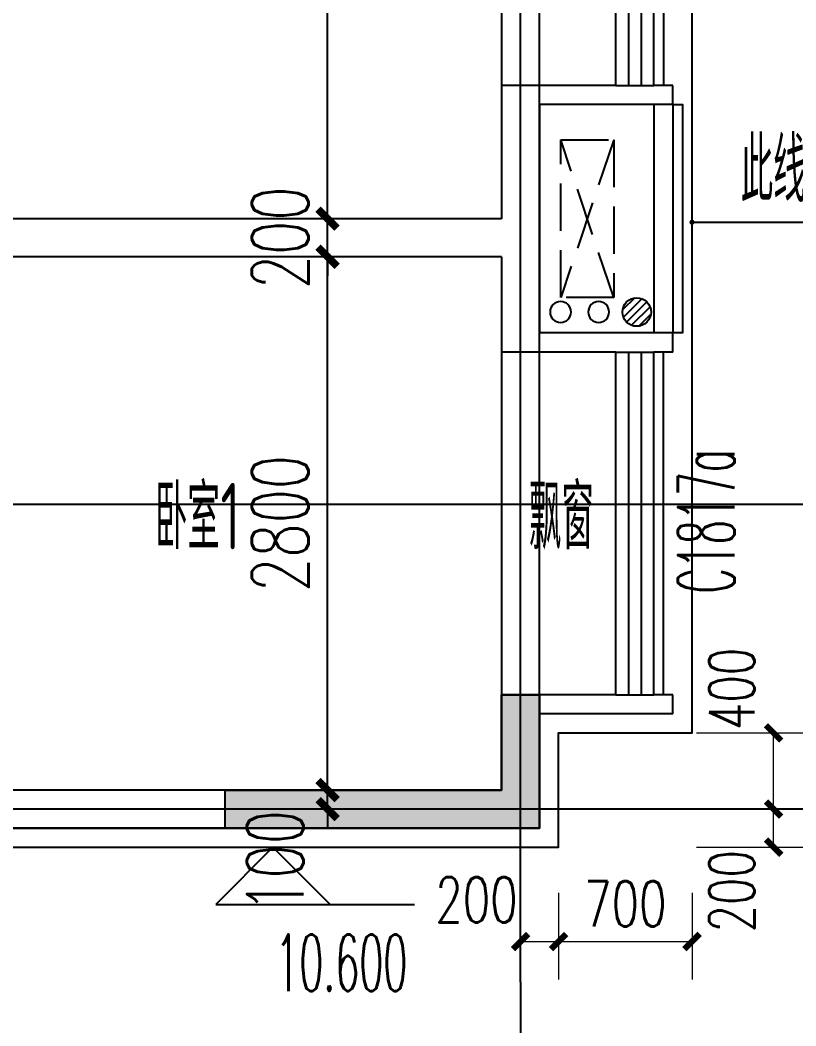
# Model space of a CAD drawing. Extents: x -59851 to 653804, y -249523 to 437614.
# Drawn here: x 1260 to 5331, y 65668 to 70948 of the extents above; entities that cross this region are included whole.
import ezdxf

# ---------------------------------------------------------------- set-up
doc = ezdxf.new("R2010")
doc.units = 0
doc.header["$LTSCALE"] = 1000
doc.header["$MEASUREMENT"] = 0
doc.linetypes.add('DASH', pattern=[0.35, 0.25, -0.1])
for name, color, linetype in [('_S-YS(雨水管)', 3, 'Continuous'), ('_S-空调立管', 7, 'Continuous'), ('A-看线', 105, 'Continuous'), ('A-空调室外机', 5, 'DASH'), ('A-第三道尺寸线', 105, 'Continuous'), ('A-线脚看线', 9, 'Continuous'), ('AXIS', 3, 'Continuous'), ('DIM_ELEV', 3, 'Continuous'), ('DIM_LEAD', 3, 'Continuous'), ('DOTE', 16, 'Continuous'), ('mianji', 6, 'Continuous'), ('NL', 5, 'Continuous'), ('PUB_HATCH', 8, 'Continuous'), ('PUB_TEXT', 7, 'Continuous'), ('WALL', 2, 'Continuous'), ('WINDOW', 4, 'Continuous'), ('WINDOW_TEXT', 7, 'Continuous'), ('剪力墙', 6, 'Continuous'), ('栏杆', 142, 'Continuous')]:
    doc.layers.add(name, color=color, linetype=linetype)
doc.layers.add('A-area(算半面积)', color=23, linetype='Continuous', plot=False)
doc.layers.add('A-第四道尺寸线(线脚尺寸)', color=105, linetype='Continuous', lineweight=5)
doc.styles.add('_TCH_DIM', font='SIMPLEX.shx', dxfattribs={"width": 0.7, "bigfont": 'GBCBIG.shx'})
doc.styles.add('_TCH_DIM_T3', font='SIMPLEX.shx', dxfattribs={"width": 0.705882, "bigfont": 'GBCBIG.shx'})
doc.styles.add('_TCH_WINDOW', font='SIMPLEX.shx', dxfattribs={"width": 0.7, "height": 3.5, "bigfont": 'GBCBIG.shx'})
doc.styles.get("Standard").update_dxf_attribs({"font": 'gbenor.shx', "width": 0.7, "bigfont": 'gbcbig.shx'})
doc.dimstyles.new('_TCH_ARCH&&100', dxfattribs={"dimtxt": 297.5, "dimasz": 100, "dimexe": 250, "dimexo": 300, "dimgap": 100, "dimtad": 1, "dimdec": 0, "dimzin": 0, "dimdsep": 46, "dimtxsty": '_TCH_DIM_T3', "dimblk": 'ARCHTICK', "dimcen": 0.09, "dimclrt": 7, "dimazin": 2, "dimtfac": 1, "dimtdec": 0, "dimtix": 1, "dimtmove": 2, "dimatfit": 3, "dimfxl": 0, "dimtolj": 1, "dimtzin": 0, "dimarcsym": 0})
doc.dimstyles.new('_TCH_ARCH&&80', dxfattribs={"dimtxt": 238, "dimasz": 80, "dimexe": 200, "dimexo": 240, "dimgap": 80, "dimtad": 1, "dimdec": 0, "dimzin": 0, "dimdsep": 46, "dimtxsty": '_TCH_DIM_T3', "dimblk": 'ARCHTICK', "dimcen": 0.09, "dimclrt": 7, "dimazin": 2, "dimtfac": 1, "dimtdec": 0, "dimtix": 1, "dimtmove": 2, "dimatfit": 3, "dimfxl": 0, "dimtolj": 1, "dimtzin": 0, "dimarcsym": 0})

# ---------------------------------------------------------------- blocks, each defined once
blk = doc.blocks.new('fdsfdsgfdsgb')
at = {"layer": 'mianji'}
blk.add_lwpolyline([(-208608.2, 137588.3), (-164208.2, 137588.3), (-164208.2, 135988.3), (-160408.2, 135988.3), (-160408.2, 146388.3), (-164608.2, 146388.3), (-164608.2, 147288.3), (-163408.2, 147288.3), (-163408.2, 150388.3), (-162808.2, 150388.3), (-162808.2, 157888.3), (-172908.2, 157888.3), (-172908.2, 155088.3), (-184508.2, 155088.3)], dxfattribs=at)
blk = doc.blocks.new('zhouxianssceng0329')
at = {"layer": 'DOTE'}
for p, q in [((3886.3, 132089.9), (3886.3, 156469.4)), ((5501.3, 134598.2), (-44988.6, 134598.2)), ((5501.3, 132998.2), (-44988.6, 132998.2))]:
    blk.add_line(p, q, dxfattribs=at)
blk = doc.blocks.new('jgjlq030328')
at = {"layer": 'PUB_HATCH'}
blk.add_hatch(color=256, dxfattribs=at).paths.add_polyline_path([(-242335, 7111.9), (-242335, 6411.9), (-243985, 6411.9), (-243985, 6611.9), (-242535, 6611.9), (-242535, 7111.9)])
at = {"layer": '剪力墙'}
blk.add_lwpolyline([(-242335, 7111.9), (-242335, 6411.9), (-243985, 6411.9), (-243985, 6611.9), (-242535, 6611.9), (-242535, 7111.9)], close=True, dxfattribs=at)
blk = doc.blocks.new('ktswaj')
at = {"linetype": 'DASH'}
blk.add_lwpolyline([(15990.1, 179082.6), (15990.1, 178253.3), (16268.4, 178253.3), (16268.4, 179082.6)], close=True, dxfattribs=at)
for points in [[(15990.1, 179082.6), (16268.4, 178253.3)], [(15990.1, 178253.3), (16268.4, 179082.6)]]:
    blk.add_lwpolyline(points, dxfattribs=at)
blk = doc.blocks.new('$TCHSYS$WIN2D')
for p, q in [((-0.5, 0.5), (0.5, 0.5)), ((-0.5, 0.5), (-0.5, -0.5)), ((0.5, 0.5), (0.5, -0.5)), ((0.5, 0.1667), (-0.5, 0.1667)), ((0.5, -0.1667), (-0.5, -0.1667)), ((-0.5, -0.5), (0.5, -0.5))]:
    blk.add_line(p, q)
blk = doc.blocks.new('_ArchTick')
at = {"color": 0, "linetype": 'ByBlock', "const_width": 0.4}
blk.add_lwpolyline([(-0.5, -0.5), (0.5, 0.5)], dxfattribs=at)
blk = doc.blocks.new('*D793')
at = {"layer": 'A-第三道尺寸线', "color": 0, "lineweight": -2, "transparency": 16777216}
for p, q in [((93649.2, 159134.8), (93649.2, 159234.8)), ((93973, 159134.8), (93399.2, 159134.8)), ((93649.2, 159034.8), (93649.2, 159134.8)), ((93973, 159034.8), (93399.2, 159034.8)), ((93649.2, 159034.8), (93649.2, 158934.8))]:
    blk.add_line(p, q, dxfattribs=at)
at = {"layer": 'Defpoints', "color": 0, "transparency": 16777216}
for p in [(93649.2, 159134.8), (94273, 159134.8), (94273, 159034.8)]:
    blk.add_point(p, dxfattribs=at)
at = {"layer": 'A-第三道尺寸线', "color": 0, "lineweight": -2, "transparency": 16777216, "xscale": 100, "yscale": 100, "zscale": 100}
for p, rotation in [((93649.2, 159134.8), 270), ((93649.2, 159034.8), 90)]:
    blk.add_blockref('_ArchTick', p, dxfattribs=dict(at, rotation=rotation))
at = {"layer": 'A-第三道尺寸线', "color": 7, "transparency": 16777216, "insert": (93374.2, 158759.8), "char_height": 297.5, "attachment_point": 5, "rotation": 90, "style": '_TCH_DIM_T3'}
blk.add_mtext('\\A1;100', dxfattribs=at)
blk = doc.blocks.new('*D794')
at = {"layer": 'A-第三道尺寸线', "color": 0, "lineweight": -2, "transparency": 16777216}
for p, q in [((93973, 161934.8), (93399.2, 161934.8)), ((93649.2, 159134.8), (93649.2, 161934.8)), ((93973, 159134.8), (93399.2, 159134.8))]:
    blk.add_line(p, q, dxfattribs=at)
at = {"layer": 'Defpoints', "color": 0, "transparency": 16777216}
for p in [(93649.2, 161934.8), (94273, 161934.8), (94273, 159134.8)]:
    blk.add_point(p, dxfattribs=at)
at = {"layer": 'A-第三道尺寸线', "color": 0, "lineweight": -2, "transparency": 16777216, "xscale": 100, "yscale": 100, "zscale": 100}
for p, rotation in [((93649.2, 161934.8), 90), ((93649.2, 159134.8), 270)]:
    blk.add_blockref('_ArchTick', p, dxfattribs=dict(at, rotation=rotation))
at = {"layer": 'A-第三道尺寸线', "color": 7, "transparency": 16777216, "insert": (93400.5, 160534.8), "char_height": 297.5, "attachment_point": 5, "rotation": 90, "style": '_TCH_DIM_T3'}
blk.add_mtext('\\A1;2800', dxfattribs=at)
blk = doc.blocks.new('*D795')
at = {"layer": 'A-第三道尺寸线', "color": 0, "lineweight": -2, "transparency": 16777216}
for p, q in [((93649.2, 162134.8), (93649.2, 162234.8)), ((93973, 162134.8), (93399.2, 162134.8)), ((93649.2, 161934.8), (93649.2, 162134.8)), ((93973, 161934.8), (93399.2, 161934.8)), ((93649.2, 161934.8), (93649.2, 161834.8))]:
    blk.add_line(p, q, dxfattribs=at)
at = {"layer": 'Defpoints', "color": 0, "transparency": 16777216}
for p in [(93649.2, 162134.8), (94273, 162134.8), (94273, 161934.8)]:
    blk.add_point(p, dxfattribs=at)
at = {"layer": 'A-第三道尺寸线', "color": 0, "lineweight": -2, "transparency": 16777216, "xscale": 100, "yscale": 100, "zscale": 100}
for p, rotation in [((93649.2, 162134.8), 270), ((93649.2, 161934.8), 90)]:
    blk.add_blockref('_ArchTick', p, dxfattribs=dict(at, rotation=rotation))
at = {"layer": 'A-第三道尺寸线', "color": 7, "transparency": 16777216, "insert": (93400.5, 162034.8), "char_height": 297.5, "attachment_point": 5, "rotation": 90, "style": '_TCH_DIM_T3'}
blk.add_mtext('\\A1;200', dxfattribs=at)
blk = doc.blocks.new('*D796')
at = {"layer": 'A-第三道尺寸线', "color": 0, "lineweight": -2, "transparency": 16777216}
for p, q in [((93973, 165334.8), (93399.2, 165334.8)), ((93649.2, 162134.8), (93649.2, 165334.8)), ((93973, 162134.8), (93399.2, 162134.8))]:
    blk.add_line(p, q, dxfattribs=at)
at = {"layer": 'Defpoints', "color": 0, "transparency": 16777216}
for p in [(93649.2, 165334.8), (94273, 165334.8), (94273, 162134.8)]:
    blk.add_point(p, dxfattribs=at)
at = {"layer": 'A-第三道尺寸线', "color": 0, "lineweight": -2, "transparency": 16777216, "xscale": 100, "yscale": 100, "zscale": 100}
for p, rotation in [((93649.2, 165334.8), 90), ((93649.2, 162134.8), 270)]:
    blk.add_blockref('_ArchTick', p, dxfattribs=dict(at, rotation=rotation))
at = {"layer": 'A-第三道尺寸线', "color": 7, "transparency": 16777216, "insert": (93400.5, 163734.8), "char_height": 297.5, "attachment_point": 5, "rotation": 90, "style": '_TCH_DIM_T3'}
blk.add_mtext('\\A1;3200', dxfattribs=at)
blk = doc.blocks.new('ssxianjiao0329')
at = {"layer": 'A-线脚看线'}
for points in [[(4636.3, 138598.2), (4636.3, 136798.2)], [(4686.3, 136698.2), (4736.3, 136698.2), (4736.3, 135498.2), (4686.3, 135498.2)], [(4636.3, 133598.2), (4636.3, 135398.2)]]:
    blk.add_lwpolyline(points, dxfattribs=at)
blk = doc.blocks.new('*D386')
at = {"layer": 'A-第四道尺寸线(线脚尺寸)', "color": 0, "lineweight": -2, "transparency": 16777216}
for p, q in [((4809.2, 73998.2), (5414.6, 73998.2)), ((5214.6, 73598.2), (5214.6, 73998.2)), ((4809.2, 73598.2), (5414.6, 73598.2))]:
    blk.add_line(p, q, dxfattribs=at)
at = {"layer": 'Defpoints', "color": 0, "transparency": 16777216}
for p in [(4569.2, 73998.2), (5214.6, 73998.2), (4569.2, 73598.2)]:
    blk.add_point(p, dxfattribs=at)
at = {"layer": 'A-第四道尺寸线(线脚尺寸)', "color": 0, "lineweight": -2, "transparency": 16777216, "xscale": 80, "yscale": 80, "zscale": 80}
for p, rotation in [((5214.6, 73998.2), 90), ((5214.6, 73598.2), 270)]:
    blk.add_blockref('_ArchTick', p, dxfattribs=dict(at, rotation=rotation))
at = {"layer": 'A-第四道尺寸线(线脚尺寸)', "color": 7, "transparency": 16777216, "insert": (4994.6, 74229.4), "char_height": 238, "attachment_point": 5, "rotation": 90, "style": '_TCH_DIM_T3'}
blk.add_mtext('\\A1;400', dxfattribs=at)
blk = doc.blocks.new('*D387')
at = {"layer": 'A-第四道尺寸线(线脚尺寸)', "color": 0, "lineweight": -2, "transparency": 16777216}
for p, q in [((4809.2, 73598.2), (5414.6, 73598.2)), ((5214.6, 73398.2), (5214.6, 73598.2)), ((4809.2, 73398.2), (5414.6, 73398.2))]:
    blk.add_line(p, q, dxfattribs=at)
at = {"layer": 'Defpoints', "color": 0, "transparency": 16777216}
for p in [(4569.2, 73598.2), (5214.6, 73598.2), (4569.2, 73398.2)]:
    blk.add_point(p, dxfattribs=at)
at = {"layer": 'A-第四道尺寸线(线脚尺寸)', "color": 0, "lineweight": -2, "transparency": 16777216, "xscale": 80, "yscale": 80, "zscale": 80}
for p, rotation in [((5214.6, 73598.2), 90), ((5214.6, 73398.2), 270)]:
    blk.add_blockref('_ArchTick', p, dxfattribs=dict(at, rotation=rotation))
at = {"layer": 'A-第四道尺寸线(线脚尺寸)', "color": 7, "transparency": 16777216, "insert": (4994.6, 73167), "char_height": 238, "attachment_point": 5, "rotation": 90, "style": '_TCH_DIM_T3'}
blk.add_mtext('\\A1;200', dxfattribs=at)
blk = doc.blocks.new('*D388')
at = {"layer": 'A-第四道尺寸线(线脚尺寸)', "color": 0, "lineweight": -2, "transparency": 16777216}
for p, q in [((4086.3, 73158.2), (4086.3, 72702.9)), ((4786.3, 73158.2), (4786.3, 72702.9)), ((4086.3, 72902.9), (4786.3, 72902.9))]:
    blk.add_line(p, q, dxfattribs=at)
at = {"layer": 'Defpoints', "color": 0, "transparency": 16777216}
for p in [(4086.3, 73398.2), (4786.3, 73398.2), (4786.3, 72902.9)]:
    blk.add_point(p, dxfattribs=at)
at = {"layer": 'A-第四道尺寸线(线脚尺寸)', "color": 0, "lineweight": -2, "transparency": 16777216, "xscale": 80, "yscale": 80, "zscale": 80, "rotation": 180}
blk.add_blockref('_ArchTick', (4086.3, 72902.9), dxfattribs=at)
at = {"layer": 'A-第四道尺寸线(线脚尺寸)', "color": 0, "lineweight": -2, "transparency": 16777216, "xscale": 80, "yscale": 80, "zscale": 80}
blk.add_blockref('_ArchTick', (4786.3, 72902.9), dxfattribs=at)
at = {"layer": 'A-第四道尺寸线(线脚尺寸)', "color": 7, "transparency": 16777216, "insert": (4436.3, 73101.9), "char_height": 238, "attachment_point": 5, "style": '_TCH_DIM_T3'}
blk.add_mtext('\\A1;700', dxfattribs=at)
blk = doc.blocks.new('*D389')
at = {"layer": 'A-第四道尺寸线(线脚尺寸)', "color": 0, "lineweight": -2, "transparency": 16777216}
for p, q in [((3886.3, 73158.2), (3886.3, 72702.9)), ((4086.3, 73158.2), (4086.3, 72702.9)), ((3886.3, 72902.9), (4086.3, 72902.9))]:
    blk.add_line(p, q, dxfattribs=at)
at = {"layer": 'Defpoints', "color": 0, "transparency": 16777216}
for p in [(3886.3, 73398.2), (4086.3, 73398.2), (4086.3, 72902.9)]:
    blk.add_point(p, dxfattribs=at)
at = {"layer": 'A-第四道尺寸线(线脚尺寸)', "color": 0, "lineweight": -2, "transparency": 16777216, "xscale": 80, "yscale": 80, "zscale": 80, "rotation": 180}
blk.add_blockref('_ArchTick', (3886.3, 72902.9), dxfattribs=at)
at = {"layer": 'A-第四道尺寸线(线脚尺寸)', "color": 0, "lineweight": -2, "transparency": 16777216, "xscale": 80, "yscale": 80, "zscale": 80}
blk.add_blockref('_ArchTick', (4086.3, 72902.9), dxfattribs=at)
at = {"layer": 'A-第四道尺寸线(线脚尺寸)', "color": 7, "transparency": 16777216, "insert": (3655.1, 73122.9), "char_height": 238, "attachment_point": 5, "style": '_TCH_DIM_T3'}
blk.add_mtext('\\A1;200', dxfattribs=at)
blk = doc.blocks.new('_LV13')
at = {"color": 0}
for p, q in [((-0.071, 0.495), (-0.495, 0.071)), ((0.183, 0.465), (-0.465, -0.183)), ((0.354, 0.354), (-0.354, -0.354)), ((0.465, 0.183), (-0.183, -0.465)), ((0.495, -0.071), (0.071, -0.495))]:
    blk.add_line(p, q, dxfattribs=at)
blk.add_circle((0, 0), 0.5)
blk = doc.blocks.new('jfdsajkjke50505')
at = {"layer": '_S-YS(雨水管)'}
blk.add_lwpolyline([(-89636.1, 46739.8, 1), (-89746.1, 46739.8, 1)], format="xyb", close=True, dxfattribs=at)
at = {"layer": '_S-空调立管'}
blk.add_lwpolyline([(-89436.1, 46739.8, 1), (-89546.1, 46739.8, 1)], format="xyb", close=True, dxfattribs=at)
at = {"layer": 'NL', "ltscale": 0.5, "extrusion": (0, 0, -1), "xscale": -150, "yscale": 150, "zscale": -150}
blk.add_blockref('_LV13', (89291.1, 46739.8), dxfattribs=at)
blk = doc.blocks.new('*D2943')
at = {"layer": 'AXIS', "color": 0, "lineweight": -2, "transparency": 16777216}
for p, q in [((286.3, 65597.4), (286.3, 63147.4)), ((3886.3, 65597.4), (3886.3, 63147.4)), ((286.3, 63397.4), (3886.3, 63397.4))]:
    blk.add_line(p, q, dxfattribs=at)
at = {"layer": 'Defpoints', "color": 0, "transparency": 16777216}
for p in [(286.3, 65897.4), (3886.3, 65897.4), (3886.3, 63397.4)]:
    blk.add_point(p, dxfattribs=at)
at = {"layer": 'AXIS', "color": 0, "lineweight": -2, "transparency": 16777216, "xscale": 100, "yscale": 100, "zscale": 100, "rotation": 180}
blk.add_blockref('_ArchTick', (286.3, 63397.4), dxfattribs=at)
at = {"layer": 'AXIS', "color": 0, "lineweight": -2, "transparency": 16777216, "xscale": 100, "yscale": 100, "zscale": 100}
blk.add_blockref('_ArchTick', (3886.3, 63397.4), dxfattribs=at)
at = {"layer": 'AXIS', "color": 7, "transparency": 16777216, "insert": (2086.3, 63646.1), "char_height": 297.5, "attachment_point": 5, "style": '_TCH_DIM_T3'}
blk.add_mtext('\\A1;3600', dxfattribs=at)
blk = doc.blocks.new('a5huxing0323')
at = {"layer": 'A-看线'}
for points in [[(94562, 164634.8), (94562, 162834.8)], [(94562, 161434.8), (94562, 159634.8)]]:
    blk.add_lwpolyline(points, dxfattribs=at)
at = {"layer": 'WALL'}
for p, q in [((94562, 162834.8), (94562, 162134.8)), ((95162, 162834.8), (94562, 162834.8)), ((95162, 162834.8), (95362, 162834.8)), ((95462, 162834.8), (95362, 162834.8)), ((95462, 162734.8), (95462, 162834.8)), ((94762, 162734.8), (94762, 162034.8)), ((95262, 162734.8), (94762, 162734.8)), ((95462, 162734.8), (95262, 162734.8)), ((94562, 162134.8), (91162, 162134.8)), ((94762, 162034.8), (94762, 161534.8)), ((94562, 161934.8), (91162, 161934.8)), ((94562, 161934.8), (94562, 161434.8)), ((95262, 161534.8), (94762, 161534.8)), ((95462, 161534.8), (95262, 161534.8)), ((95462, 161434.8), (95462, 161534.8)), ((95162, 161434.8), (94562, 161434.8)), ((95162, 161434.8), (95362, 161434.8)), ((95462, 161434.8), (95362, 161434.8)), ((94562, 159634.8), (94562, 159134.8)), ((95162, 159634.8), (94562, 159634.8)), ((95162, 159634.8), (95362, 159634.8)), ((95462, 159634.8), (95362, 159634.8)), ((95462, 159534.8), (95462, 159634.8)), ((94762, 159534.8), (94762, 158934.8)), ((95262, 159534.8), (94762, 159534.8)), ((95462, 159534.8), (95262, 159534.8)), ((94562, 159134.8), (91162, 159134.8)), ((94762, 158934.8), (90962, 158934.8))]:
    blk.add_line(p, q, dxfattribs=at)
at = {"layer": '栏杆'}
for points in [[(95362, 162734.8), (95362, 161534.8)], [(95462, 162734.8), (95462, 161534.8)]]:
    blk.add_lwpolyline(points, dxfattribs=at)
at = {"layer": 'A-空调室外机', "extrusion": (0, 0, -1), "zscale": -1}
blk.add_blockref('ktswaj', (-111141.3, -16533.1), dxfattribs=at)
at = {"layer": 'WINDOW'}
ref = blk.add_blockref('$TCHSYS$WIN2D', (95262, 163734.8), dxfattribs=dict(at, xscale=1800, yscale=200, zscale=-1800, rotation=90))
ref.add_attrib('A', 'C1817a', (95785.8, 163367.3), dxfattribs={"layer": 'WINDOW_TEXT', "height": 297.5, "rotation": 90, "style": '_TCH_WINDOW', "width": 0.494118})
ref = blk.add_blockref('$TCHSYS$WIN2D', (95262, 160534.8), dxfattribs=dict(at, xscale=1800, yscale=200, zscale=-1800, rotation=90))
ref.add_attrib('A', 'C1817a', (95785.8, 160167.3), dxfattribs={"layer": 'WINDOW_TEXT', "height": 297.5, "rotation": 90, "style": '_TCH_WINDOW', "width": 0.494118})
at = {"layer": 'PUB_TEXT', "width": 0.7}
for s, height, p in [('卧室', 337.59, (92743.1, 160398)), ('1', 350, (93087.1, 160398)), ('飘窗', 337.59, (94706.4, 160400.2))]:
    blk.add_text(s, height=height, dxfattribs=at).set_placement(p)
at = {"layer": 'A-第三道尺寸线'}
for p1, p2, picture, middle in [((94273, 162134.8), (94273, 165334.8), '*D796', (93400.5, 163734.8)), ((94273, 161934.8), (94273, 162134.8), '*D795', (93400.5, 162034.8)), ((94273, 159134.8), (94273, 161934.8), '*D794', (93400.5, 160534.8))]:
    dim = blk.add_aligned_dim(p1=p1, p2=p2, distance=623.8, dimstyle='_TCH_ARCH&&100', dxfattribs=at)
    dim.commit()
    dim.dimension.update_dxf_attribs({"geometry": picture, "text_midpoint": middle})
dim = blk.add_linear_dim(base=(93649.2, 159134.8), p1=(94273, 159034.8), p2=(94273, 159134.8), angle=90, dimstyle='_TCH_ARCH&&100', dxfattribs=at)
dim.commit()
dim.dimension.update_dxf_attribs({"geometry": '*D793', "text_midpoint": (93374.2, 158759.8), "dimtype": 129})
blk = doc.blocks.new('34cengxianjiao0427')
at = {"layer": 'A-第四道尺寸线(线脚尺寸)'}
for base, p1, p2, angle, picture, middle in [((5214.6, 73998.2), (4569.2, 73598.2), (4569.2, 73998.2), 90, '*D386', (4994.6, 74229.4)), ((5214.6, 73598.2), (4569.2, 73398.2), (4569.2, 73598.2), 90, '*D387', (4994.6, 73167)), ((4086.3, 72902.9), (3886.3, 73398.2), (4086.3, 73398.2), 0, '*D389', (3655.1, 73122.9))]:
    dim = blk.add_linear_dim(base=base, p1=p1, p2=p2, angle=angle, dimstyle='_TCH_ARCH&&80', dxfattribs=at)
    dim.commit()
    dim.dimension.update_dxf_attribs({"geometry": picture, "text_midpoint": middle, "dimtype": 129})
dim = blk.add_aligned_dim(p1=(4086.3, 73398.2), p2=(4786.3, 73398.2), distance=-495.4, dimstyle='_TCH_ARCH&&80', dxfattribs=at)
dim.commit()
dim.dimension.update_dxf_attribs({"geometry": '*D388', "text_midpoint": (4436.3, 73101.9)})

msp = doc.modelspace()

# ---------------------------------------------------------------- linework, layer by layer
at = {"layer": 'AXIS'}
msp.add_line((3886.3, 65897.4), (3886.3, 61897.4), dxfattribs=at)

# ---------------------------------------------------------------- block references
for name, p in [('zhouxianssceng0329', (0, -66192.5)), ('fdsfdsgfdsgb', (164394.5, -69282.6))]:
    msp.add_blockref(name, p)
at = {"layer": '剪力墙'}
msp.add_blockref('jgjlq030328', (246321.3, 60293.8), dxfattribs=at)

# ---------------------------------------------------------------- texts
at = {"layer": 'PUB_TEXT', "style": '_TCH_DIM'}
for s, height, width, p in [('此线脚仅在', 337.59, 0.7, (5042, 69992.1)), ('10.600', 297.5, 0.494118, (2599, 65850.7))]:
    msp.add_text(s, height=height, dxfattribs=dict(at, width=width)).set_placement(p)

# ---------------------------------------------------------------- dimensions: what is measured, and where the dimension line sits
at = {"layer": 'AXIS'}
dim = msp.add_aligned_dim(p1=(286.3, 65897.4), p2=(3886.3, 65897.4), distance=-2500, dimstyle='_TCH_ARCH&&100', dxfattribs=at)
dim.commit()
dim.dimension.update_dxf_attribs({"geometry": '*D2943', "text_midpoint": (2086.3, 63646.1)})

# ---------------------------------------------------------------- next in the draw order: block references
msp.add_blockref('a5huxing0323', (-90775.7, -92229.1))

# ---------------------------------------------------------------- next in the draw order: linework, layer by layer
msp.add_lwpolyline([(-3063.7, 66505.7), (1086.3, 66505.7), (1086.3, 66605.7), (4086.3, 66605.7), (4086.3, 67205.7), (4786.3, 67205.7), (4786.3, 73905.7), (4086.3, 73905.7), (4086.3, 77205.7), (-113.7, 77205.7), (-113.7, 77905.7), (2786.3, 77905.7), (2786.3, 81405.7), (2386.3, 81405.7), (2386.3, 87805.7), (1686.3, 87805.7), (1686.3, 88705.7), (-8613.7, 88705.7), (-8613.7, 85905.7), (-20213.7, 85905.7), (-20213.7, 82705.7)])
at = {"layer": 'DIM_ELEV'}
for p, q in [((2586.3, 66605.7), (2286.3, 66305.7)), ((2586.3, 66605.7), (2886.3, 66305.7)), ((2286.3, 66305.7), (3329, 66305.7))]:
    msp.add_line(p, q, dxfattribs=at)
at = {"layer": 'DIM_LEAD'}
for p, q in [((4786.3, 69887.1), (4952.1, 69887.1)), ((4952.1, 69887.1), (6459.9, 69887.1))]:
    msp.add_line(p, q, dxfattribs=at)
at = {"layer": 'DIM_LEAD', "const_width": 13.3}
msp.add_lwpolyline([(4779.6, 69887.1, 1), (4793, 69887.1, 1)], format="xyb", close=True, dxfattribs=at)

# ---------------------------------------------------------------- next in the draw order: block references
msp.add_blockref('ssxianjiao0329', (0, -66192.5))
at = {"layer": 'A-area(算半面积)'}
msp.add_blockref('jfdsajkjke50505', (93787.4, 22675.9), dxfattribs=at)
at = {"layer": 'A-第四道尺寸线(线脚尺寸)'}
msp.add_blockref('34cengxianjiao0427', (0, -6792.5), dxfattribs=at)

doc.saveas('drawing.dxf')
